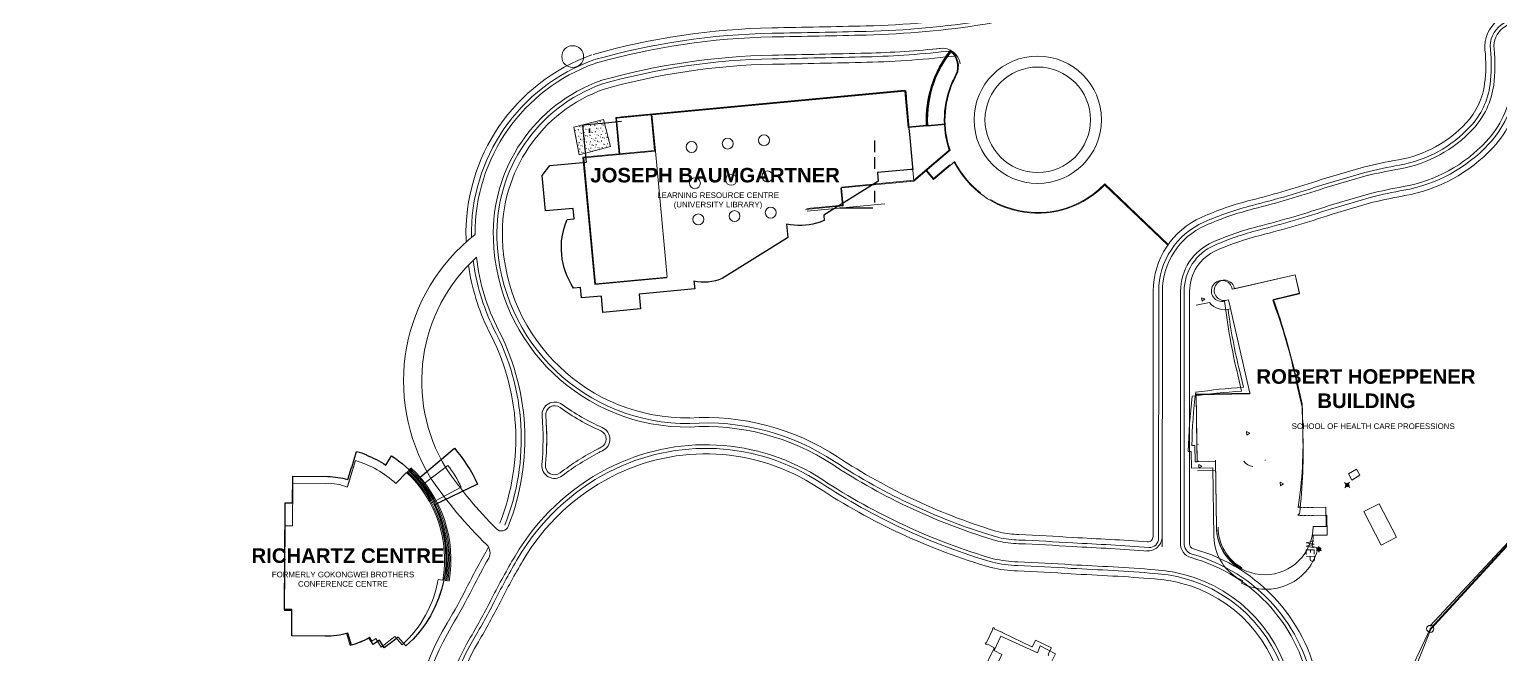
# Model space of a CAD drawing. Header units: millimetres. Extents: x -616979 to 2364082, y 43054 to 1637649.
# Drawn here: x 1093706 to 1484477, y 640946 to 806998 of the extents above; entities that cross this region are included whole.
import ezdxf

# ---------------------------------------------------------------- set-up
doc = ezdxf.new("R2010")
doc.units = ezdxf.units.MM
doc.styles.add('L60', font='simplex_.ttf', dxfattribs={"height": 1.524})
doc.styles.get("Standard").update_dxf_attribs({"font": 'arial.ttf'})
pattern_1 = [(274.122352842, (-1143710390.68, 498773025.67), (66.2303370004, -32.12787192), [9.2014557405, -64.4101901834]), (4.122352842, (-1143710390.348, 498773021.08), (60.9386481786, 41.2933269604), [4.6007278702, -122.898410395]), (4.122352842, (-1143710390.265, 498773019.934), (60.9386481786, 41.2933269604), [3.6805822962, -123.8185559692]), (4.122352842, (-1143710390.43, 498773022.23), (60.9386481786, 41.2933269604), [3.6805822962, -123.8185559692]), (334.122352842, (-1143710390.18, 498773018.79), (60.9387217525, 41.2932183835), [2.944465837, -70.667180087]), (34.122352842, (-1143710390.513, 498773023.376), (-5.291615248, 73.4210903036), [2.944465837, -70.667180087])]
pattern_2 = [(274.12235284, (-1143710390.7, 498773025.7), (1545.37453, -749.6503448), [214.700634, -1502.9044376]), (4.12235284, (-1143710383, 498772918.6), (1421.90179083, 963.5109624), [107.350317, -2867.6295759]), (4.12235284, (-1143710381, 498772891.8), (1421.90179083, 963.5109624), [85.8802536, -2889.0996393]), (4.12235284, (-1143710384.9, 498772945.4), (1421.90179083, 963.5109624), [85.8802536, -2889.0996393]), (334.12235284, (-1143710379.1, 498772865), (1421.9035076, 963.508429), [68.7042029, -1648.9008687]), (34.12235284, (-1143710386.8, 498772972.1), (-123.4710225, 1713.1587737), [68.7042029, -1648.9008687])]
pattern_3 = [(274.122352842, (-1143904632.44, 498740162.83), (110.383895001, -53.5464532), [15.335759567, -107.350316972]), (4.122352842, (-1143904631.89, 498740155.184), (101.564413631, 68.8222116007), [7.667879784, -204.830683992]), (4.122352842, (-1143904631.75, 498740153.27), (101.564413631, 68.8222116007), [6.134303827, -206.364259949]), (4.122352842, (-1143904632.026, 498740157.096), (101.564413631, 68.8222116007), [6.134303827, -206.364259949]), (334.122352842, (-1143904631.61, 498740151.36), (101.564536254, 68.822030639), [4.907443062, -117.778633478]), (34.122352842, (-1143904632.16, 498740159.01), (-8.8193587465, 122.368483839), [4.907443062, -117.778633478])]

# ---------------------------------------------------------------- blocks, each defined once
blk = doc.blocks.new('lumin')
at = {"lineweight": 30}
for p, q in [((-0.00082, 0.00048), (-0.00132, 0.00076)), ((0, 0.00095), (0, 0.00152)), ((0.00082, 0.00048), (0.00132, 0.00076)), ((-0.00082, -0.00048), (-0.00132, -0.00076)), ((0, -0.00095), (0, -0.00152)), ((0.00083, -0.00048), (0.00132, -0.00076))]:
    blk.add_line(p, q, dxfattribs=at)
blk.add_circle((0, 0), 0.000953, dxfattribs=at)

msp = doc.modelspace()

# ---------------------------------------------------------------- hatches: boundary and pattern name
at = {"lineweight": 5}
h = msp.add_hatch(dxfattribs=at)
h.set_pattern_fill('SWAMP', color=256, scale=67.622247, angle=-85.87764716, style=0)
h.set_pattern_definition(pattern_2)
h.paths.add_polyline_path([(1239676.684, 774204.474, -0.0306957754), (1239735.409, 774212.35, -0.3618091887), (1240237.635, 773852.011), (1247601.638, 775764.7, -0.4142046129), (1247947.701, 776353.628), (1246312.616, 782648.039, -0.0455819751), (1246225.897, 782633.772, -0.3603443805), (1245724.307, 782991.69), (1238797.553, 781154.191, -0.4332665555), (1238424.131, 780556.452)])
h.paths.add_polyline_path([(1242601.045, 780381.498), (1243406.802, 776437.837), (1244826.52, 776727.91), (1244020.763, 780671.57)], flags=24)
h = msp.add_hatch(dxfattribs=at)
h.set_pattern_fill('SWAMP', color=256, scale=67.622247, angle=-85.87764716, style=0)
h.set_pattern_definition(pattern_2)
h.paths.add_polyline_path([(1443954.64, 685801.082), (1443745.921, 685981.738), (1443565.265, 685773.019, 0.1989123674), (1443765.765, 685706.408, 0.1989123674)])
h = msp.add_hatch(dxfattribs=at)
h.set_pattern_fill('SWAMP', color=256, scale=4.83016, angle=-85.87764716, style=0)
h.set_pattern_definition(pattern_3)
h.paths.add_polyline_path([(1436197.734, 668920.271), (1435849.869, 669221.364, 0.4142135623), (1435896.641, 668572.406)])
h = msp.add_hatch(dxfattribs=at)
h.set_pattern_fill('SWAMP', color=256, scale=4.83016, angle=-85.87764716, style=0)
h.set_pattern_definition(pattern_3)
h.paths.add_polyline_path([(1436197.734, 668920.271), (1436498.827, 669268.136, 0.1989123674), (1436164.661, 669379.154, 0.1989123674), (1435849.869, 669221.364)])
h = msp.add_hatch(dxfattribs=at)
h.set_pattern_fill('SWAMP', color=256, scale=4.83016, angle=-85.87764716, style=0)
h.set_pattern_definition(pattern_3)
h.paths.add_polyline_path([(1436230.807, 668461.389, 0.1989123674), (1436545.599, 668619.178), (1436197.734, 668920.271), (1435896.641, 668572.406, 0.1989123674)])
h = msp.add_hatch(dxfattribs=at)
h.set_pattern_fill('SWAMP', color=256, scale=2.898096, angle=-85.87764716, style=0)
h.set_pattern_definition(pattern_1)
h.paths.add_polyline_path([(1436263.763, 669012.215), (1436321.864, 669079.342), (1436121.341, 669252.903), (1436123.007, 669219.968), (1436082.228, 669167.599), (1436090.462, 669097.013), (1436099.272, 669084.892)])
h = msp.add_hatch(dxfattribs=at)
h.set_pattern_fill('SWAMP', color=256, scale=2.898096, angle=-85.87764716, style=0)
h.set_pattern_definition(pattern_1)
h.paths.add_polyline_path([(1436341.708, 668804.012, 0.1989123674), (1436530.583, 668898.686), (1436406.655, 669005.951), (1436280.379, 669004.874), (1436263.763, 669012.215), (1436141.209, 668870.623, 0.1989123674)])
h = msp.add_hatch(dxfattribs=at)
h.set_pattern_fill('SWAMP', color=256, scale=7.728257, angle=-85.87764716, style=0)
h.set_pattern_definition([(274.122352842, (-1143710390.68, 498773025.67), (176.614232, -85.67432512), [24.537215308, -171.760507156]), (4.122352842, (-1143710389.8, 498773013.43), (162.5030618096, 110.115538561), [12.268607654, -327.729094387]), (4.122352842, (-1143710389.58, 498773010.37), (162.5030618096, 110.115538561), [9.814886123, -330.182815918]), (4.122352842, (-1143710390.02, 498773016.49), (162.5030618096, 110.115538561), [9.814886123, -330.182815918]), (334.122352842, (-1143710389.36, 498773007.31), (162.503258007, 110.115249023), [7.851908899, -188.445813565]), (34.122352842, (-1143710390.24, 498773019.55), (-14.110973994, 195.789574143), [7.851908899, -188.445813565])])
h.paths.add_polyline_path([(1436341.708, 668804.012, 0.1989123674), (1436530.583, 668898.686), (1436406.655, 669005.951), (1436280.379, 669004.874), (1436263.763, 669012.215), (1436141.209, 668870.623, 0.1989123674)])
h = msp.add_hatch(dxfattribs=at)
h.set_pattern_fill('SWAMP', color=256, scale=9.660321, angle=-85.87764716, style=0)
h.set_pattern_definition([(274.122352842, (-1143710390.68, 498773025.67), (220.76779, -107.0929064), [30.671519135, -214.700633945]), (4.122352842, (-1143710389.58, 498773010.37), (203.128827262, 137.644423201), [15.335759567, -409.661367984]), (4.122352842, (-1143710389.3, 498773006.55), (203.128827262, 137.644423201), [12.268607654, -412.728519897]), (4.122352842, (-1143710389.85, 498773014.2), (203.128827262, 137.644423201), [12.268607654, -412.728519897]), (334.122352842, (-1143710389.03, 498773002.73), (203.12907251, 137.64406128), [9.814886123, -235.557266957]), (34.122352842, (-1143710390.13, 498773018.02), (-17.638717493, 244.73696768), [9.814886123, -235.557266957])])
h.paths.add_polyline_path([(1436530.583, 668898.686), (1436406.655, 669005.951), (1436280.379, 669004.874), (1436263.763, 669012.215), (1436141.209, 668870.623, 0.1989123674), (1436341.708, 668804.012, 0.1989123674)])
h = msp.add_hatch(dxfattribs=at)
h.set_pattern_fill('SWAMP', color=256, scale=4.83016, angle=-85.87764716, style=0)
h.set_pattern_definition(pattern_3)
h.paths.add_polyline_path([(1436545.599, 668619.178, 0.4142135623), (1436498.827, 669268.136), (1436197.734, 668920.271)])

# ---------------------------------------------------------------- linework, layer by layer
for p, q in [((1316780.654, 789872.333, 87908.921), (1249453.096, 783591.34, 87908.921)), ((1326224.458, 790559.308, 87908.921), (1259089.265, 784296.26, 87908.921)), ((1316780.654, 789872.333, 87908.921), (1326398.877, 790769.618, 87908.921)), ((1326224.458, 790559.308, 87908.921), (1327121.739, 780941.085, 87908.921)), ((1328642.089, 766724.062, 87908.921), (1326398.877, 790769.618, 87908.921)), ((1326398.877, 790769.618, 87908.921), (1328642.08, 766724.061, 87908.921)), ((1326398.877, 790769.618, 87908.921), (1326578.334, 788845.974, 87908.921)), ((1259071.319, 784488.625, 87908.921), (1249453.096, 783591.34, 87908.921)), ((1249453.096, 783591.34, 87908.921), (1250350.381, 773973.117, 87908.921)), ((1249453.096, 783591.34, 87908.921), (1250368.327, 773780.753, 87908.921)), ((1258896.9, 784278.315, 87908.921), (1249663.406, 783416.921, 87908.921)), ((1249663.406, 783416.921, 87908.921), (1250542.746, 773991.063, 87908.921)), ((1259776.239, 774852.457, 87908.921), (1258896.9, 784278.315, 87908.921)), ((1259986.549, 774678.038, 87908.921), (1259071.319, 784488.625, 87908.921)), ((1332105.273, 781600.038, 87908.921), (1327296.162, 781151.395, 87908.921)), ((1332120.354, 781310.387, 87908.921), (1336929.537, 781759.036, 87908.921)), ((1332302.524, 781521.42, 87908.921), (1336911.592, 781951.4, 87908.921)), ((1332123.219, 781407.673, 87908.921), (1327121.739, 780941.085, 87908.921)), ((1240732.159, 773075.833, 87908.921), (1259776.239, 774852.457, 87908.921)), ((1240942.469, 772901.414, 87908.921), (1259986.549, 774678.038, 87908.921)), ((1259986.549, 774678.038, 87908.921), (1263109.1, 741206.623, 87908.921)), ((1328517.139, 766871.417, 87908.921), (1338043.258, 774948.121, 87908.921)), ((1328517.139, 766871.417, 87908.921), (1338043.258, 774948.121, 87908.921)), ((1328642.08, 766724.055, 87908.921), (1338269.012, 774886.232, 87908.921)), ((1328642.08, 766724.055, 87908.921), (1338269.012, 774886.232, 87908.921)), ((1240732.159, 773075.833, 87908.921), (1243890.601, 739219.689, 87908.921)), ((1240942.469, 772901.414, 87908.921), (1244065.02, 739429.999, 87908.921)), ((1333861.086, 767096.274, 87908.921), (1339534.17, 771906.189, 87908.921)), ((1333883.507, 767368.578, 87908.921), (1338202.778, 771030.664, 87908.921)), ((1309387.698, 765121.857, 87908.921), (1328624.143, 766916.426, 87908.921)), ((1309405.644, 764929.492, 87908.921), (1328642.089, 766724.062, 87908.921)), ((1331862.025, 769454.079, 87908.921), (1333861.086, 767096.274, 87908.921)), ((1332009.388, 769579.02, 87908.921), (1333883.507, 767368.578, 87908.921)), ((1379330.144, 765957.458, 87908.921), (1396166.242, 749848.55, 87908.921)), ((1379330.144, 765957.458, 87908.921), (1396166.242, 749848.55, 87908.921)), ((1309661.921, 760102.435, 87908.921), (1309213.279, 764911.546, 87908.921)), ((1309854.286, 760120.381, 87908.921), (1309405.644, 764929.492, 87908.921)), ((1379196.579, 765817.864, 87908.921), (1396054.117, 749688.442, 87908.921)), ((1299805.923, 759182.968, 87908.921), (1309854.286, 760120.381, 87908.921)), ((1300172.707, 759411.224, 87908.921), (1309836.34, 760312.745, 87908.921)), ((1300322.771, 758746.089, 87908.921), (1320879.503, 760663.828, 87908.921)), ((1243890.601, 739219.689, 87908.921), (1262934.682, 740996.313, 87908.921)), ((1244065.02, 739429.999, 87908.921), (1263109.1, 741206.623, 87908.921)), ((1407134.357, 734431.38), (1403622.603, 733740.971)), ((1415196.748, 716133.091), (1416155.289, 711937.566)), ((1403621.788, 710125.206), (1417252.329, 710332.037)), ((1403621.788, 710125.206), (1407971.961, 710191.216)), ((1403828.62, 696494.666), (1403621.788, 710125.206)), ((1403623.988, 709980.2), (1417888.439, 710196.651)), ((1417252.329, 710332.037), (1418031.245, 710343.857)), ((1417254.53, 710187.032), (1417888.439, 710196.651)), ((1431801.254, 707421.374), (1431886.446, 701807.036)), ((1520725.374, 707560.683), (1465717.313, 648528.785)), ((1520589.894, 707574.6), (1465806.164, 647819.017, 35743.188)), ((1520770.497, 707558.788), (1465969.311, 647685.286)), ((1403248.597, 696485.865), (1402468.864, 696474.033)), ((1403248.597, 696485.865), (1403314.607, 692135.693)), ((1403828.62, 696494.666), (1403894.63, 692144.494)), ((1404017.56, 696787.611), (1404210.901, 696790.545)), ((1403894.63, 692144.494), (1403314.607, 692135.693)), ((1404278.378, 692343.702), (1404085.037, 692340.769)), ((1408733.485, 692556.447), (1409002.66, 674817.411)), ((1422065.751, 692613.611), (1421824.075, 692609.943)), ((1408774.56, 689849.57), (1403930.569, 689776.067)), ((1408775.293, 689801.235), (1403931.302, 689727.732)), ((1444075.553, 688964.917), (1446189.573, 690219.007)), ((1445010.656, 687314.557), (1444075.553, 688964.917)), ((1445010.656, 687314.557), (1447124.676, 688568.647)), ((1447124.676, 688568.647), (1446213.709, 690176.409)), ((1444476.236, 685349.618), (1443015.606, 686613.858)), ((1443113.801, 685251.423), (1444378.041, 686712.053)), ((1431025.261, 680372.891), (1430712.182, 680368.141)), ((1438065.692, 680092.953), (1430718.05, 679981.459)), ((1431685.439, 679996.138), (1431202.086, 679988.803)), ((1432652.144, 680010.807), (1432168.791, 680003.472)), ((1433618.849, 680025.476), (1433135.496, 680018.141)), ((1434585.554, 680040.145), (1434102.201, 680032.81)), ((1438065.692, 680092.953), (1438143.081, 674992.901)), ((1448134.827, 678917.251), (1452188.475, 680963.986)), ((1456801.358, 672090.005), (1452188.475, 680963.986)), ((1452772.443, 669995.69), (1448134.827, 678917.251)), ((1434701.377, 674940.676), (1438143.081, 674992.901)), ((1436813.861, 674972.731), (1437563.058, 674984.099)), ((1456802.49, 672090.575), (1452744.886, 670048.702)), ((1415625.772, 663744.714), (1415766.98, 663998.066)), ((1349987.87, 642047.952), (1351731.601, 645805.645)), ((1351731.601, 645805.645), (1361464.502, 641383.56)), ((1465969.311, 647685.286), (1431772.052, 562525.524)), ((1465806.164, 647819.017, 35743.188), (1454254.036, 623460.635)), ((1347068.637, 630679.998), (1351971.447, 640999.613)), ((1351971.447, 640999.613), (1349987.87, 642047.952)), ((1361464.502, 641383.56), (1362212.844, 643229.29)), ((1362212.844, 643229.29), (1366288.764, 641101.709)), ((1366288.764, 641101.709), (1362805.035, 634206.456))]:
    msp.add_line(p, q, dxfattribs=at)
msp.add_line((1188363.848, 691277.227, 0.018), (1189851.25, 693763.532))
for points, elevation in [([(1244097.455, 798038.723, -0.0640449968), (1290992.672, 804998.279, 0.0017379652), (1315991.575, 805516.254, 0.0334140992), (1347550.517, 808395.951, 0.1643227702), (1362699.785, 816350.999, 0.0370645561), (1413247.913, 877917.813, -0.0330079585), (1431789.88, 900878.504, 0.0454538718), (1439444.561, 910854.742, 0.088994074), (1444410.251, 923070.004, 0.2747306077), (1435581.409, 949045.441, -0.0131819969), (1425002.393, 958575.569, 0.0340467442), (1418436.225, 964012.34, 0.0464613936), (1395214.885, 977638.643, 0.0464613936)], 7759.728), ([(1243441.074, 800362.896, -0.064048511), (1290948.419, 807412.955, 0.0017381473), (1315933.153, 807930.627, 0.0334140992), (1347170.998, 810781.025, 0.1643227702), (1360951.792, 818017.472, 0.0370645561), (1411273.026, 879307.933, -0.0330079585), (1430015.11, 902516.431, 0.0454538718), (1437403.043, 912145.02, 0.088994074), (1442047.52, 923570.12, 0.2747306077), (1434012.821, 947209.101, -0.0131819969), (1423339.209, 956824.447, 0.0340467442), (1417026.081, 962051.701, 0.0464613936), (1394191.013, 975451.339, 0.0464613936)], 7759.728), ([(1243834.902, 798968.392, -0.0640464105), (1290974.969, 805964.149, 0.0017380382), (1315968.206, 806482.003, 0.0334140992), (1347398.71, 809349.98, 0.1643227702), (1362000.588, 817017.588, 0.0370645561), (1412457.958, 878473.861, -0.0330079585), (1431079.972, 901533.675, 0.0454538718), (1438627.954, 911370.854, 0.088994074), (1443465.159, 923270.05, 0.2747306077), (1434953.974, 948310.905, -0.0131819969), (1424337.12, 957875.12, 0.0340467442), (1417872.167, 963228.084, 0.0464613936), (1394805.336, 976763.721, 0.0464613936)], 7759.728), ([(1399428.832, 670331.322), (1399462.78, 737432.175, -0.2974702053), (1407997.948, 750494.054, -0.0407942234), (1419976.812, 754626.502, 0.0172212261), (1438988.189, 760198.229), (1449921.121, 763403.241, -0.0164490319), (1458603.641, 765233.649, 0.1630159344), (1480667.956, 777232.112, 0.1560404343), (1487431.392, 791600.178, 0.0605081616), (1487533.463, 802340.89, -0.2685646151), (1488046.435, 803510.304, -0.0634123954), (1495103.776, 807421.032, -0.0770991182), (1502397.721, 809094, -0.0784261049), (1509222.675, 808512.743, 0.0024542613), (1513951.675, 807372.582, 0.0446264453), (1519880.501, 806522.065, 0.1227205268), (1535454.92, 809532.377, 0.0400778369), (1548804.398, 817092.054, 0.0970328431), (1555506.031, 823839.934, -0.0202580651), (1557290.851, 826292.958, -0.3612369387), (1566062.006, 828143.905), (1607257.736, 807761.205, 0.5165202627), (1632350.553, 828766.324, 0.0124684982), (1628084.124, 894957.987, 0.0124684982)], 1029.061), ([(1400393.97, 670667.283), (1400428.812, 737431.671, -0.2974702053), (1408386.326, 749609.532, -0.0407942234), (1420216.421, 753690.658, 0.0172068314), (1439275.864, 759275.876), (1450172.214, 762470.164, -0.0164089698), (1458771.718, 764282.351, 0.1630159344), (1481375.093, 776573.952, 0.1560404343), (1488389.226, 791474.591, 0.0605081616), (1488493.511, 802448.251, -0.268564615), (1488617.648, 802731.245, -0.0634123954), (1495461.521, 806523.683, -0.0770991182), (1502466.801, 808130.441, -0.0784261049), (1508991.646, 807574.744, 0.0024542613), (1513729.865, 806432.36, 0.0446264453), (1519829.046, 805557.404, 0.1227205268), (1535862.148, 808656.373, 0.0400778369), (1549346.169, 816292.24, 0.0970328431), (1556309.552, 823303.677, -0.0202580651), (1558048.335, 825693.429, -0.361799306), (1565621.992, 827283.804), (1606916.415, 806852.273, 0.5177223186), (1633315.076, 828823.624, 0.0124648854), (1629046.306, 895044.142, 0.0124648854)], 1029.061), ([(1401842.889, 670421.004), (1401877.86, 737430.914, -0.2974702053), (1408968.892, 748282.747, -0.0407942234), (1420575.835, 752286.891, 0.0171853743), (1439707.327, 757892.331), (1450548.714, 761070.506, -0.016348057), (1459023.835, 762855.404, 0.1630159344), (1482435.799, 775586.712, 0.1560404343), (1489825.977, 791286.211, 0.0569215717), (1490003.421, 801941.598, -0.0578819078), (1495998.139, 805177.658, -0.0770991182), (1502570.422, 806685.103, -0.0784261049), (1508645.102, 806167.744, 0.0024542613), (1513397.151, 805022.026, 0.0446264453), (1519751.865, 804110.413, 0.1227205268), (1536472.991, 807342.366, 0.0400778369), (1550158.825, 815092.519, 0.0970328431), (1557514.834, 822499.29, -0.0202580651), (1559184.562, 824794.135, -0.3629557786), (1564960.064, 825994.597), (1606400.73, 805490.708, 0.519379505), (1634761.891, 828908.778, 0.0124596254), (1630489.58, 895173.373)], 1029.061), ([(1392183.566, 672335.246), (1392217.54, 737435.956, -0.2974702053), (1405085.113, 757127.975, -0.0407942234), (1418179.741, 761645.338, 0.0173315472), (1436829.762, 767115.628), (1448035.616, 770400.648, -0.0167363585), (1457343.058, 772368.384, 0.1630159344), (1475364.425, 782168.312, 0.1560404343), (1480247.637, 792542.08, 0.0605081616), (1480333.105, 801535.683, -0.2685646151), (1483762.333, 809353.247, -0.0634123954), (1492420.688, 814151.155, -0.0770991182), (1501879.619, 816320.693, -0.0784261049), (1510955.395, 815547.741, 0.0024542613), (1515615.25, 814424.251, 0.0446264454), (1520266.408, 813757.021, 0.1227205268), (1532400.707, 816102.407, 0.0400778369), (1544741.117, 823090.659, 0.0970328431), (1549479.624, 827861.866, -0.0202580651), (1551609.719, 830789.429, -0.3590551751), (1569344.254, 834603.497), (1609735.116, 814619.027, 0.5035876385), (1625117.321, 828318.806, 0.0124991234), (1620867.754, 894311.83)], 1029.061), ([(1393632.343, 671815.619), (1393666.588, 737435.2, -0.2974702053), (1405667.68, 755801.191, -0.0407942234), (1418539.156, 760241.571, 0.0173091431), (1437261.571, 765732.185), (1448413.034, 769001.26, -0.0166806735), (1457595.174, 770941.437, 0.1630159344), (1476425.131, 781181.072, 0.1560404343), (1481684.388, 792353.7, 0.0605081616), (1481773.177, 801696.724, -0.2685646151), (1484619.153, 808184.659, -0.0634123954), (1492957.306, 812805.13, -0.0770991182), (1501983.239, 814875.354, -0.0784261049), (1510608.851, 814140.742, 0.0024542613), (1515282.535, 813013.917, 0.0446264454), (1520189.226, 812310.03, 0.1227205268), (1533011.55, 814788.401, 0.0400778369), (1545553.773, 821890.938, 0.0970328431), (1550684.906, 827057.48, -0.0202580651), (1552745.945, 829890.135, -0.3593370166), (1568689.557, 833310.712), (1609253.872, 813240.421, 0.506938329), (1626563.849, 828411.374, 0.0124923926), (1622311.028, 894441.061)], 1029.061), ([(1394597.209, 669580.123), (1394632.62, 737434.695, -0.2974702053), (1406056.058, 754916.668, -0.0407942234), (1418778.765, 759305.726, 0.0172943028), (1437549.409, 764809.879), (1448664.56, 768068.309, -0.0166430699), (1457763.252, 769990.139, 0.1630159344), (1477132.269, 780522.912, 0.1560404343), (1482642.222, 792228.113, 0.0605081616), (1482733.225, 801804.085, -0.2685646151), (1485190.367, 807405.6, -0.0634123954), (1493315.051, 811907.781, -0.0770991182), (1502052.319, 813911.795, -0.0784261049), (1510377.821, 813202.742, 0.0024542613), (1515060.725, 812073.695, 0.0446264453), (1520137.772, 811345.369, 0.1227205268), (1533418.778, 813912.397, 0.0400778369), (1546095.544, 821091.124, 0.0970328431), (1551488.427, 826521.222, -0.0202580651), (1553503.429, 829290.605, -0.3595530411), (1568252.708, 832449.045), (1608928.457, 812323.619, 0.5089041955), (1627528.239, 828472.098, 0.0124881), (1623273.21, 894527.216, 0.0124881)], 1029.061), ([(1245410.215, 793390.378, -0.0640377623), (1291081.233, 800168.927, 0.0017375981), (1316108.419, 800687.507, 0.0206802919), (1336091.568, 801999.232, 0.0206802919)], 7759.728), ([(1245672.768, 792460.71, -0.0640362812), (1291098.954, 799203.057, 0.0017375242), (1316131.788, 799721.757, 0.0232209242), (1338649.109, 801314.723, 0.0232209242)], 7759.728), ([(1243131.906, 800264.254, 0.3260970401), (1209695.606, 751169.929, 0.0026736886), (1209719.671, 750530.984, 0.0026736886)], 7759.728), ([(1243618.485, 798899.343, 0.3231748192), (1211129.785, 751734.306, 0.3231748192)], 7759.728), ([(1243942.87, 797989.402, 0.3188978727), (1212085.009, 752499.353, 0.3188978727)], 7759.728), ([(1246066.596, 791066.206, -0.0640340374), (1291125.541, 797754.252, 0.001737413), (1316166.841, 798273.133, 0.0245048346), (1340064.892, 800025.427, 0.0245048346)], 7759.728), ([(1245564.8, 793439.699, 0.3261662418), (1216937.363, 751394.896, 0.4097615362), (1269183.563, 701370.769, 0.4097615362)], 7759.728), ([(1245889.185, 792529.759, 0.3261771903), (1217902.93, 751424.903, 0.4097711907), (1269169.931, 702336.705, 0.4097711907)], 7759.728), ([(1246375.764, 791164.848, 0.3261945456), (1219351.281, 751469.92, 0.409786421), (1269149.483, 703785.609, 0.409786421)], 7759.728), ([(1212085.009, 752499.353, 0.3801463458), (1200245.046, 687923.467, 0.0500599275), (1215197.596, 670069.104)], 7759.728), ([(1212451.227, 746491.684, 0.3576242631), (1204310.991, 690534.11, 0.0471723875), (1217746.421, 674339.811)], 7759.728), ([(1212451.227, 746491.684, 0.090430434), (1218320.238, 727136.649)], 7759.728), ([(1210301.74, 744394.333, 0.0764323557), (1215649.646, 727026.736)], 7759.728), ([(1211583.606, 745678.912, 0.0811679266), (1216925.972, 727712.837)], 7759.728), ([(1235233.828, 707365.664, 0.0545142328), (1245861.436, 701261.859)], 7759.728), ([(1234664.496, 706585.228, 0.0545142328), (1245474.229, 700376.823, 0.0545142328)], 7759.728)]:
    msp.add_lwpolyline(points, format="xyb", dxfattribs=dict(at, elevation=elevation))
at = {"lineweight": 5, "elevation": 87908.921}
msp.add_lwpolyline([(1335636.173, 801970.341), (1333648.617, 801749.597)], dxfattribs=at)
at = {"color": 7, "ltscale": 0.1, "elevation": 87908.921}
msp.add_lwpolyline([(1326117.082, 790743.329), (1250877.871, 783724.285), (1326398.877, 790769.618), (1326547.845, 789172.781), (1326600.422, 788609.191), (1327424.13, 779779.621), (1327476.708, 779216.031), (1328299.705, 770394.081), (1328352.282, 769830.491), (1327788.692, 769777.914), (1318959.122, 768954.206), (1319175.126, 766638.792), (1319080.917, 766580.163), (1304730.434, 757649.605), (1304690.386, 757624.682), (1304817.057, 756266.859), (1304679.689, 756215.874), (1303733.066, 755845.745), (1302783.156, 755538.389), (1301815.822, 755291.285), (1300834.882, 755105.408), (1299853.243, 754982.049), (1298847.702, 754920.024), (1297849.307, 754921.249), (1296852.958, 754985.162), (1295862.589, 755111.51), (1294839.725, 755304.71), (1295175.68, 751703.513), (1295041.354, 751619.92)], dxfattribs=at)
at = {"lineweight": 5, "flags": 128}
msp.add_lwpolyline([(1246191.175, 783115.539), (1248069.142, 775886.128), (1239770.131, 773730.584), (1238330.684, 781030.342), (1246191.175, 783115.539)], dxfattribs=at)
at = {"color": 7, "elevation": 87908.921}
for points in [[(1241664.58, 771779.137), (1241090.613, 777931.657), (1240744.481, 781641.955), (1245863.753, 782119.531), (1250983.025, 782597.106)], [(1295081.402, 751644.843), (1277713.396, 740836.426), (1276825.591, 740488.64), (1275912.805, 740213.005), (1274980.892, 740011.287), (1274035.827, 739884.78), (1273083.669, 739834.296), (1272130.525, 739860.157), (1271182.506, 739962.199), (1270226.547, 740143.395), (1270419.226, 738078.006)]]:
    msp.add_lwpolyline(points, dxfattribs=at)
at = {"color": 7}
msp.add_lwpolyline([(1242443.212, 779516.576), (1242443.212, 780648.652)], close=True, dxfattribs=at)
for points in [[(1318292.267, 774422.237), (1318292.268, 777535.444)], [(1318292.267, 769941.105), (1318292.268, 773054.312)], [(1318292.267, 761053.694), (1318292.268, 764166.902)], [(1308858.306, 759618.569), (1317726.23, 759618.569)], [(1161611.606, 681260.324), (1163611.562, 681247.171), (1163657.927, 688297.023), (1172957.732, 688235.859)]]:
    msp.add_lwpolyline(points, dxfattribs=at)
for points, elevation in [([(1270419.263, 738077.904), (1255643.681, 736699.487), (1256011.724, 732754.351), (1246054.957, 731825.483), (1245648.893, 736178.187), (1240349.968, 735683.85), (1240091.462, 738454.837), (1238253.251, 738283.35, -0.2544990507), (1236552.525, 756513.866), (1238390.736, 756685.353), (1238132.23, 759456.34), (1230764.215, 758768.977), (1229885.236, 768190.973), (1231906.266, 770868.732), (1241664.439, 771779.073)], 87908.921), ([(1172957.727, 688235.86, -0.0635723405), (1178262.781, 687473.798), (1179221.279, 690627.715), (1179317.475, 690600.338), (1180626.63, 694908.088, -0.0236255101), (1183266.735, 694006.73), (1183229.992, 693913.725, -0.0491324231), (1188363.848, 691277.227)], 0.02)]:
    msp.add_lwpolyline(points, format="xyb", dxfattribs=dict(at, elevation=elevation))
at = {"lineweight": 5}
for points in [[(1412207.479, 735197.517), (1412207.479, 735197.517), (1417886.239, 710341.656), (1403621.788, 710125.206), (1403894.63, 692144.494), (1408728.155, 692217.839), (1408990.414, 674817.227, 0.9897831018), (1434701.377, 674940.676), (1438143.081, 674992.901), (1438065.692, 680092.953), (1430718.05, 679981.459, 0.0494114241), (1431886.446, 701807.036), (1431801.254, 707421.374), (1430256.562, 714194.348, 0.0285859499), (1424158.89, 735289.351), (1431064.69, 736921.981), (1429944.934, 741823.138), (1413810.118, 738106.078, 2.9208199806), (1412207.479, 735197.517)], [(1390630.711, 670890.677, 0.0069753132), (1370925.653, 672029.894, 0.008021759), (1356550.278, 672815.714, -0.0422678886), (1351516.478, 673419.791, -0.0735469332), (1308391.588, 693426.844, 0.1634105091), (1269022.925, 703783.986, 0.1634105091)], [(1391042.488, 669408.132, 0.0071652602), (1370842.761, 670583.087, 0.0080311853), (1356496.994, 671367.643, -0.0427335778), (1351163.108, 672013.219, -0.0736390099), (1307596.01, 692215.731, 0.1635725972), (1269080.139, 702335.518, 0.1635725972)], [(1390972.578, 668444.633, 0.0071698732), (1370787.494, 669618.549, 0.0080375197), (1356461.436, 670402.264, -0.0430254043), (1350926.94, 671075.691, -0.0736985565), (1307065.624, 691408.322, 0.163682505), (1269118.857, 701369.897, 0.163682505)], [(1429233.341, 630199.533, 0.3026522603), (1400008.547, 662294.525, 0.042272732), (1392698.721, 663473.426, 0.0079363249), (1370511.08, 664795.861, 0.0080697804), (1356283.262, 665575.384, -0.0442986031), (1349739.912, 666390.007, -0.0739765185), (1304413.696, 687371.277, 0.2710220278), (1247232.093, 690340.583, 0.1412949121), (1222687.242, 667096.831, 0.0155112394), (1216555.792, 655896.353, -0.0164196534), (1210894.438, 645599.063, 0.137469803), (1201950.147, 612284.135)], [(1428278.279, 630054.361, 0.3026522603), (1399774.798, 661357.2, 0.042272732), (1392625.947, 662510.139, 0.007941026), (1370455.781, 663831.323, 0.0080763483), (1356247.558, 664610.011, -0.0445217349), (1349501.407, 665453.218, -0.0740285253), (1303883.311, 686563.868, 0.2710220278), (1247675.998, 689482.582, 0.1412949121), (1223519.819, 666606.898, 0.0155112394), (1217417.143, 655458.983, -0.0164196534), (1211725.23, 645106.109, 0.1374543032), (1202916.079, 612298.529)], [(1245577.768, 695999.152, 0.0045242389), (1244568.664, 695488.592, 0.0440720971), (1234645.136, 689190.264, 0.0440720971)], [(1426845.687, 629836.602, 0.3026522603), (1399424.173, 659951.211, 0.042272732), (1392516.786, 661065.208, 0.0079481057), (1370372.823, 662384.516, 0.0080862714), (1356193.96, 663161.952, -0.0448398392), (1349143.039, 664048.228, -0.0741045092), (1303087.732, 685352.755, 0.2710220278), (1248341.855, 688195.579, 0.1412949121), (1224768.684, 665871.999, 0.0155112394), (1218709.169, 654802.928, -0.0164196534), (1212971.417, 644366.679, 0.1374303724), (1204364.979, 612320.064)], [(1246006.074, 695133.258, 0.0045242389), (1245012.569, 694630.591, 0.0440720971), (1235232.547, 688423.344)], [(1197399.747, 685469.496), (1204821.675, 691189.928, -0.0622570428), (1208387.98, 685412.709), (1200248.131, 681062.123)], [(1220897.746, 674973.173, 0.0032029168), (1220404.927, 674273.475, 0.0032029168)], [(1215675.622, 669456.688, 0.0137250688), (1210095.66, 659176.629, -0.0164196534), (1204663.502, 649296.218, 0.1375758028), (1194705.669, 612175.297), (1195589.45, 565409.977), (1195617.813, 552205.898, -0.2752092222), (1183609.866, 531943.334, 0.1374910895), (1163998.656, 512851.848, 0.0833691613), (1158873.018, 499201.457), (1149369.567, 453179.167), (1147043.763, 444824.036), (1132824.866, 409671.44, -0.0329045562), (1126348.771, 396270.278, -0.1042702697), (1110744.001, 378611.683, 0.079954007), (1099208.784, 366762.038, 0.1298029572), (1093706.354, 351883.392)], [(1349293.718, 382379.587, -0.0022821504), (1349850.998, 384247.897), (1358167.412, 411671.498, 0.0143920464), (1368579.502, 478068.33), (1374367.603, 524355.281, -0.1674549487), (1378898.79, 537718.229, -0.0636612776), (1397220.763, 556021.789, 0.0113761797), (1406568.153, 563588.33, -0.0026435807), (1417205.796, 572511.261, 0.1398283052), (1428658.105, 589241.419), (1434054.572, 605395.128), (1435781.269, 616400.636, 0.0963650709), (1436396.304, 631288.328, 0.2957065771), (1402905.578, 669023.657)], [(1215697.721, 666573.394, 0.010790091), (1211387.686, 658520.574, -0.0164196534), (1205909.689, 648556.787, 0.1375559319), (1196154.562, 612197.183), (1197038.469, 565425.224), (1197066.858, 552209.01, -0.2752092222), (1184302.925, 530670.773, 0.1374910895), (1165252.147, 512124.868, 0.083414972), (1160293.72, 498916.133), (1150778.728, 452837.957), (1148417.779, 444356.572), (1134168.183, 409128.081, -0.0329045562), (1127609.193, 395555.383, -0.1042702697), (1111608.523, 377448.781, 0.079954007), (1100394.511, 365929.096, 0.1298029572), (1095148.722, 351744.411)], [(1347539.853, 384948.769), (1355817.621, 412244.933, 0.0143628878), (1366183.44, 478370.832), (1371952.298, 524503.903, -0.1657419307), (1376989.046, 539196.57, -0.0636612776), (1395744.344, 557933.018, 0.0113761797), (1405006.326, 565430.424, -0.0026435807), (1415663.535, 574369.766, 0.1398283052), (1426367.465, 590006.652), (1431699.968, 605968.892), (1433410.177, 616869.312, 0.0970027715), (1434008.65, 630925.396, 0.2957065771), (1402261.645, 666696.005)], [(1348076.674, 383375.578, -0.0015692353), (1348464.311, 384668.42), (1356757.542, 412015.575, 0.0143745621), (1367141.864, 478249.831), (1372918.301, 524443.497, -0.1663946885), (1377752.943, 538605.234, -0.0636612776), (1396334.911, 557168.526, 0.0113761797), (1405631.057, 564693.586, -0.0026435807), (1416280.439, 573626.364, 0.1398283052), (1427283.721, 589700.559), (1432641.81, 605739.387), (1434358.557, 616681.478, 0.0967403056), (1434963.712, 631070.569, 0.2957065771), (1402519.218, 667627.066), (1402519.218, 667627.066)]]:
    msp.add_lwpolyline(points, format="xyb", dxfattribs=at)
at = {"color": 7, "lineweight": 0}
for points in [[(1430267.259, 713246.052, 0.0380014001), (1423940.785, 735117.398), (1431103.123, 736753.76), (1429944.934, 741823.138), (1413225.045, 738003.185, 2.5818402781), (1411183.782, 734823.553, 0.03317629), (1414690.552, 715251.338), (1415681.993, 710911.811)], [(1434714.646, 672642.811, -0.0569275299), (1434404.064, 669676.425), (1435988.38, 669334.859, -0.4936115326), (1415700.017, 659910.023), (1416028.341, 660507.015, -0.2883849164), (1408345.369, 672318.395), (1408068.473, 690566.294), (1402399.827, 690480.277), (1402332.309, 694929.765), (1401525.814, 694917.527, -0.0244558141), (1402579.376, 709544.35, -0.0219499472), (1415672.732, 710902.685)], [(1436449.691, 672669.138), (1434714.646, 672642.811), (1438424.464, 672699.104), (1438344.419, 677974.204), (1430744.586, 677858.883), (1430738.517, 678258.837), (1431062.342, 678263.75, 0.0371074167), (1431951.511, 700479.799)]]:
    msp.add_lwpolyline(points, format="xyb", dxfattribs=at)
at = {"lineweight": 5}
for points in [[(1405911.686, 735435.291), (1405218.152, 734787.823), (1405004.195, 735712.174)], [(1404204.011, 709989.001), (1404252.347, 709989.735), (1404250.146, 710134.74), (1404201.811, 710134.007)], [(1417858.539, 699756.061), (1417045.545, 699266.936), (1417028.446, 700215.572)], [(1404291.069, 691438.13), (1405121.162, 690978.619), (1404308.168, 690489.493)], [(1426798.408, 686281.375), (1425985.414, 685792.249), (1425968.315, 686740.885)]]:
    msp.add_lwpolyline(points, close=True, dxfattribs=at)
at = {"color": 7, "lineweight": 0}
for points in [[(1430214.075, 713478.835), (1431859.152, 706278.353)], [(1431864.968, 706240.611), (1431953.085, 700433.573)], [(1431745.178, 677874.066), (1431245.236, 677866.48)], [(1432745.063, 677889.238), (1432245.121, 677881.652)], [(1433744.948, 677904.411), (1433245.006, 677896.825)], [(1434744.833, 677919.583), (1434244.89, 677911.997)], [(1437049.622, 672678.242), (1437824.533, 672690.001)], [(1364279.565, 640648.617), (1364452.641, 641009.234), (1364339.948, 641063.321), (1365151.24, 642753.714), (1360959.065, 644765.719), (1360147.772, 643075.326), (1360035.079, 643129.412), (1359980.993, 643016.719), (1352227.722, 646737.846), (1352281.808, 646850.539), (1351921.191, 647023.615), (1351867.105, 646910.922), (1349973.864, 647819.569), (1350027.951, 647932.262), (1349667.333, 648105.338), (1349494.258, 647744.721), (1349606.95, 647690.635), (1347894.737, 644123.1), (1347782.044, 644177.186), (1347608.969, 643816.568), (1347969.586, 643643.493), (1348023.672, 643756.186), (1349916.913, 642847.538), (1349862.827, 642734.845), (1349975.52, 642680.759), (1346996.145, 636472.991)]]:
    msp.add_lwpolyline(points, dxfattribs=at)
at = {"color": 7}
msp.add_lwpolyline([(1189851.25, 693763.532, -0.0742549738), (1196907.426, 687562.903), (1206607.76, 695760.071, -0.0640182295), (1212767.66, 686228.537), (1201309.337, 680751.598, -0.3346112421), (1193707.973, 643236.917), (1191621.263, 645596.629, -0.0372198286), (1188232.364, 643016.165), (1188258.239, 642974.925), (1187921.345, 642759.28), (1187705.701, 643096.174), (1187747.741, 643123.083), (1186694.476, 644767.823), (1184973.932, 643657.75), (1183915.849, 645297.712, -0.0515924948), (1179229.6, 643446.82), (1178313.057, 646617.441, -0.0722534048), (1172302.396, 645839.252), (1163379.08, 645897.938), (1163425.445, 652947.786), (1161425.489, 652960.939)], format="xyb", dxfattribs=at)
at = {"lineweight": 5}
msp.add_lwpolyline([(1178192.664, 685539.332), (1180295.259, 692469.907, -0.1189974107), (1191075.343, 686365.279), (1193856.909, 689351.948, -0.2540405442), (1203519.528, 660691.312), (1202282.3, 660906.725, -0.1673426091), (1192713.51, 643556.238), (1190769.676, 645705.766), (1187146.046, 642937.969), (1185717.243, 645234.568), (1184636.013, 644545.213), (1183997.223, 645549.171, -0.0590191202), (1178875.644, 643390.165), (1177936.622, 646638.53, -0.0724190303), (1172169.782, 645840.137), (1163379.08, 645897.938), (1163423.542, 652660.016), (1161491.52, 652672.72), (1161639.515, 675180.781), (1163571.599, 675168.088), (1163645.914, 686470.409), (1172436.555, 686412.608, -0.1170074752), (1178146.002, 685385.526), (1180295.259, 692469.907)], format="xyb", close=True, dxfattribs=at)
at = {"color": 7, "extrusion": (-0.858159, 0.513383, 0), "elevation": -664915.418}
msp.add_lwpolyline([(-1203312.232, 0.018), (-1206209.485, 0)], dxfattribs=at)
at = {"color": 7, "ltscale": 600}
msp.add_lwpolyline([(1161425.488, 652960.939), (1161611.605, 681260.324)], dxfattribs=at)
at = {"lineweight": 5}
for centre, radius in [((1238011.082, 799780.213), 2898.096), ((1361535.004, 783006.073, 87908.921), 16904.975), ((1361535.004, 783006.073, 87908.921), 14006.979), ((1279205.049, 776664.972, 87908.921), 1448.998), ((1288823.271, 777562.256, 87908.921), 1448.998), ((1269586.826, 775767.687, 87908.921), 1448.998), ((1270484.111, 766149.464, 87908.921), 1448.998), ((1280102.334, 767046.749, 87908.921), 1448.998), ((1289720.556, 767944.034, 87908.921), 1448.998), ((1280999.618, 757428.527, 87908.921), 1448.998), ((1290617.841, 758325.811, 87908.921), 1448.998), ((1271381.396, 756531.242, 87908.921), 1448.998), ((1443745.921, 685981.738), 483.016), ((1436197.734, 668920.271, 35743.188), 483.016), ((1436197.734, 668920.271, 35743.188), 193.206), ((1465806.164, 647819.017, 35743.188), 966.032)]:
    msp.add_circle(centre, radius, dxfattribs=at)
for centre, radius, start, end in [((1361531.876, 782986.978, 87908.921), 29652.469, 141.5404186, 182.71563343), ((1361531.876, 782986.978, 87908.921), 29459.27, 141.53521262, 182.6984779), ((1361531.876, 782986.978, 87908.921), 29459.27, 141.53521262, 160.20112244), ((1361531.876, 782986.978, 87908.921), 29266.07, 141.53521262, 160.20112244), ((1336169.348, 797169.698, 87908.921), 4830.16, 7.81260333, 96.33748611), ((1335126.626, 797144.321, 87908.921), 5146.731, 335.25470278, 51.29771529), ((1335126.626, 797144.321, 87908.921), 5339.931, 335.25470278, 51.29771529), ((1361531.876, 782986.978, 87908.921), 24826.163, 151.05362966, 156.0968141), ((1361531.876, 782986.978, 87908.921), 24632.964, 151.05362966, 156.0968141), ((1361531.876, 782986.978, 87908.921), 29459.27, 160.20112244, 183.26258994), ((1361531.876, 782986.978, 87908.921), 29266.07, 160.20112244, 182.8704026), ((1361531.876, 782986.978, 87908.921), 24826.163, 156.0968141, 198.89324303), ((1361531.876, 782986.978, 87908.921), 24632.964, 156.0968141, 199.19947108), ((1361531.876, 782986.978, 87908.921), 24826.163, 206.84415027, 316.26447416), ((1361531.876, 782986.978, 87908.921), 24632.964, 206.73666524, 231.8383647), ((1361531.876, 782986.978, 87908.921), 24632.964, 239.29699016, 316.26447416), ((1411106.554, 737675.621), 5128.689, 219.2397881, 288.70347751), ((1555936.922, 751114.717), 145022.433, 187.31763921, 193.95827428), ((1162043.985, 698210.501), 60860.022, 338.47965815, 28.26067614), ((1162043.985, 698210.501), 62309.07, 338.47965815, 28.26067614), ((1162043.985, 698210.501), 63275.102, 338.47965815, 28.26067614), ((1424767.14, 567162.767), 145022.433, 93.40793554, 98.46418738), ((1233241.167, 704634.14), 3381.112, 53.88888876, 185.15545055), ((1547452.946, 693138.318), 145022.433, 173.07826106, 178.68200279), ((1162043.985, 698210.501), 68105.263, 354.29764129, 5.15545055), ((1162043.985, 698210.501), 69071.295, 354.29764129, 5.15545055), ((1233241.167, 704634.14), 2415.08, 53.88888876, 185.15545055), ((1162043.985, 698210.501), 69071.295, 356.22716402, 3.22592782), ((1244507.004, 698163.886, 7759.728), 2415.08, 296.31884471, 66.38507528), ((1244507.004, 698163.886, 7759.728), 3381.112, 296.31884471, 66.38507528), ((1419183.9, 694552.082), 3673.902, 217.17589192, 261.784627), ((1172303.674, 666126.369), 32023.588, 350.1231233, 47.13881765), ((1172303.674, 666126.369), 32361.699, 350.1231233, 47.13881765), ((1172303.674, 666126.369), 32699.81, 350.1231233, 47.13881765), ((1172303.674, 666126.369), 33037.921, 350.1231233, 47.13881765), ((1172303.674, 666126.369), 33376.033, 350.1231233, 47.13881765), ((1233176.609, 691107.564), 3381.112, 174.29764129, 307.44976393), ((1233176.609, 691107.564), 2415.08, 174.29764129, 307.44976393), ((1219110.64, 675707.941), 1932.064, 225.08199325, 338.47965815), ((1390734.518, 672336.002), 3864.128, 265.8919205, 359.97324124), ((1390734.518, 672336.002), 1449.048, 265.8919205, 359.97521228), ((1421852.307, 674818.905), 12849.646, 180.00666388, 240.00859344), ((1421852.307, 674818.905), 12414.578, 180.00666388, 240.00859344), ((1213172.686, 667995.773), 2898.096, 330.60699049, 45.67692981), ((1391217.263, 671816.88), 2415.08, 265.84996961, 359.97403464), ((1403291.937, 670420.248), 3864.128, 178.62335201, 254.53617304), ((1403351.296, 670471.656, 2058.121), 2963.789, 176.215411, 253.69515511), ((1403291.937, 670420.248), 1449.048, 179.97009916, 254.53617304), ((1421811.157, 674842.448), 12704.532, 240.21259584, 240.29951092), ((1421811.157, 674842.448), 12704.151, 240.21995876, 240.29875206)]:
    msp.add_arc(centre, radius, start, end, dxfattribs=at)

# ---------------------------------------------------------------- block references
for p, xscale, yscale, zscale, rotation in [((1443745.921, 685981.738), 289809.6296218597, 289809.6296218597, 289809.6296218597, 167.0546666867436), ((1436197.734, 668920.271, 35743.188), 483016.0493695766, 483016.0493695769, 483016.0493695769, 182.1487855773603)]:
    msp.add_blockref('lumin', p, dxfattribs=dict(at, xscale=xscale, yscale=yscale, zscale=zscale, rotation=rotation))

# ---------------------------------------------------------------- texts
at = {"lineweight": 5, "style": 'L60'}
msp.add_text('WEP', height=2125.2706, rotation=271.45547431, dxfattribs=at).set_placement((1432778.919, 671275.332))
at = {"lineweight": 5, "attachment_point": 1}
for s, insert, char_height, width in [('\\pi8302.5;{\\fArial|b1|i0|c0|p34;\\C7;JOSEPH BAUMGARTNER}', (1234389.933, 770225.216), 3864.12839, 82766.97422), ('\\pi2749.3;{\\C7;LEARNING RESOURCE CENTRE \\P\\pi7141.9;(UNIVERSITY LIBRARY)}', (1257705.959, 763718.035), 1500, 37601.2539), ('\\pi12501;{\\fArial|b1|i0|c0|p34;\\C7;ROBERT HOEPPENER\\P\\pi28700;BUILDING}', (1407117.369, 716740.306), 3864.12839, 82766.97422), ('\\pi426.33;{\\C7;SCHOOL OF HEALTH CARE PROFESSIONS}', (1428563.991, 702354.118), 1500, 43963.83805), ('\\pi16076;{\\fArial|b1|i0|c0|p34;\\C7;RICHARTZ CENTRE}', (1136621.441, 669158.5), 3864.12839, 82766.97422), ('\\pi21.978;{\\C7;FORMERLY GOKONGWEI BROTHERS \\P\\pi6975.6;CONFERENCE CENTRE}', (1158068.062, 662962.991), 1500, 37601.2539)]:
    msp.add_mtext(s, dxfattribs=dict(at, insert=insert, char_height=char_height, width=width))

doc.saveas('drawing.dxf')
